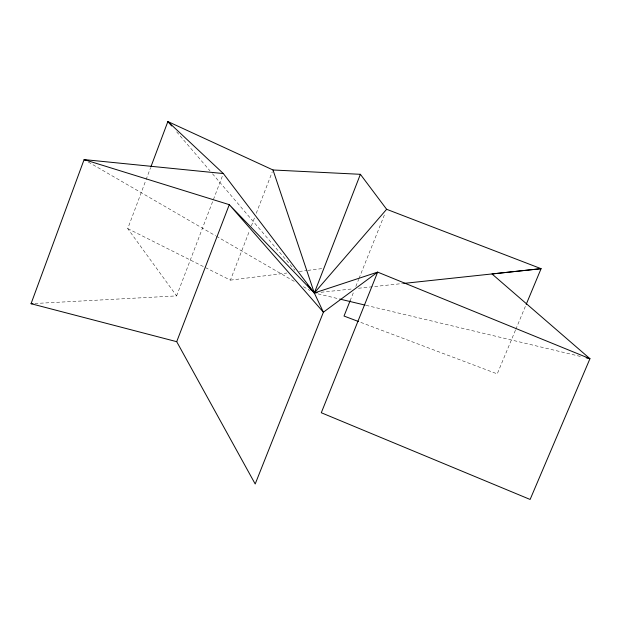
<?xml version="1.0" encoding="UTF-8"?>
<svg xmlns="http://www.w3.org/2000/svg" width="621" height="621" viewBox="0 0 621 621"><rect width="100%" height="100%" fill="white"/><g stroke="black" fill="none" stroke-linecap="round" stroke-linejoin="round"><path stroke-width="0.47" stroke-dasharray="3.1 2.33" d="M34.908 303.498L176.605 295.899L127.74 228.606L145.764 180.517M146.106 179.616L150.53 167.817M176.605 295.899L222.652 175.37M127.74 228.606L230.407 280.133L249.611 230.476M251.358 225.959L254.851 216.931M256.248 213.321L272.308 171.784M350.104 300.805L353.691 291.831M355.833 286.452L358.705 279.271M359.062 278.371L385.206 212.887M515.446 330.201L497.242 373.889L359.427 321.872M515.818 329.309L525.847 305.229M230.407 280.133L286.824 273.03M299.26 271.462L306.906 270.5M307.861 270.376L323.161 268.451M321.034 292.274L352.728 288.874M358.511 288.253L402.711 283.51M318.076 293.888L338.771 298.825M366.048 305.33L581.481 356.687M88.291 162.011L215.534 235.747M216.364 236.236L294.222 281.352M303.428 286.685L310.127 290.566M176.674 131.846L209.983 170.845M212.498 173.787L294.828 270.182"/><path stroke-width="0.93" d="M31.05 303.708L84.107 159.589L223.343 173.554L314.311 292.996L323.401 312.2L255.192 483.984L176.706 341.682L31.05 303.708L32.975 303.599M150.872 166.909L167.872 121.545L273.007 169.983L360.382 174.307L386.635 209.293L541.077 268.676L526.22 304.337M176.706 341.682L229.289 204.666L84.107 159.589L85.776 160.56M307.395 284.899L314.311 292.996L377.653 272.107L321.29 412.74L530.117 499.455L589.95 358.705L377.653 272.107L323.401 312.2L229.289 204.666L314.311 292.996L360.382 174.307M350.104 300.805L344.018 316.05L358.527 321.531M273.007 169.983L314.311 292.996L386.635 209.293M314.311 292.996L317.191 292.685M403.634 283.424L541.077 268.676L491.995 273.962L589.95 358.705L586.185 357.805M339.71 299.05L365.109 305.105M223.343 173.554L167.872 121.545L171.644 125.962"/></g></svg>
